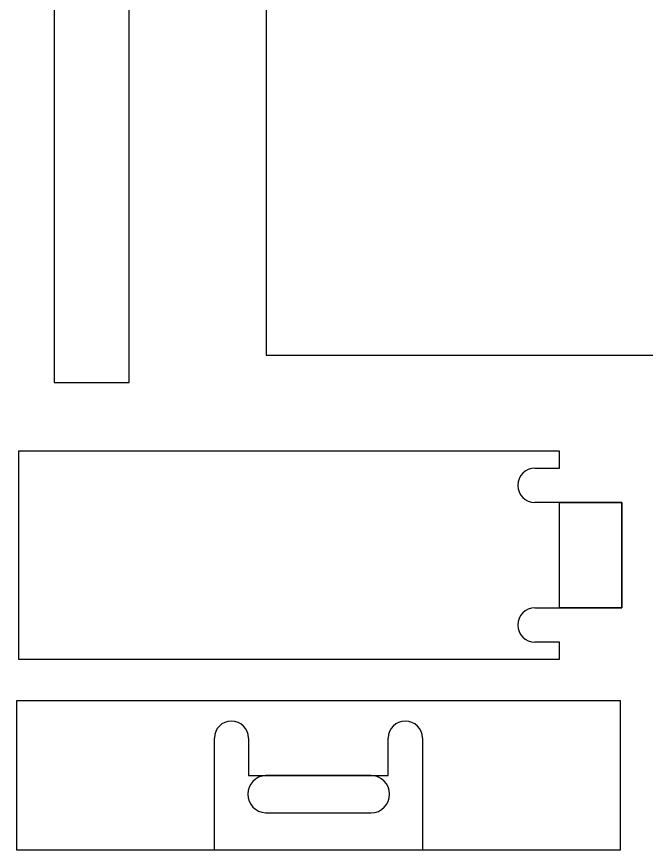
# Model space of a CAD drawing. Extents: x 0 to 1250, y 0 to 2500.
# Drawn here: x 920.1 to 1071.4, y 1110.4 to 1311 of the extents above; entities that cross this region are included whole.
import ezdxf

# ---------------------------------------------------------------- set-up
doc = ezdxf.new("R2010")
doc.units = 0
for name, color, linetype in [('3MM_ENGRAVE', 5, 'CONTINUOUS'), ('CUT_18_MM', 7, 'CONTINUOUS'), ('ENGRAVE_9MM', 3, 'CONTINUOUS')]:
    doc.layers.add(name, color=color, linetype=linetype)

msp = doc.modelspace()

# ---------------------------------------------------------------- linework, layer by layer
at = {"layer": '3MM_ENGRAVE', "linetype": 'CONTINUOUS'}
for p, q in [((967.57, 1110.45), (967.57, 1137.45)), ((975.77, 1137.45), (975.77, 1128.45)), ((1009.37, 1128.45), (1009.37, 1137.45)), ((1017.57, 1137.45), (1017.57, 1110.45)), ((975.77, 1128.45), (1009.37, 1128.45)), ((1005.27, 1128.45), (979.87, 1128.45)), ((979.87, 1119.45), (1005.27, 1119.45)), ((1017.57, 1110.45), (967.57, 1110.45))]:
    msp.add_line(p, q, dxfattribs=at)
for centre, radius, start, end in [((971.67, 1137.45), 4.1, 0, 180), ((1013.47, 1137.45), 4.1, 0, 180), ((980.14, 1123.95), 4.51, 93.5318, 266.4682), ((1005.21, 1123.95), 4.5, 270.7433, 89.2567)]:
    msp.add_arc(centre, radius, start, end, dxfattribs=at)
at = {"layer": 'CUT_18_MM', "color": 7, "linetype": 'CONTINUOUS'}
for p, q in [((980, 1394.56), (980, 1229.56)), ((980, 1229.56), (1220, 1229.56)), ((1050.5, 1206.44), (920.47, 1206.44)), ((920.47, 1206.44), (920.47, 1156.44)), ((1050.5, 1202.34), (1050.5, 1206.44)), ((1044.6, 1202.34), (1050.5, 1202.34)), ((1065.5, 1194.14), (1044.6, 1194.14)), ((1044.6, 1194.14), (1044.6, 1194.14)), ((1065.5, 1168.74), (1065.5, 1194.14)), ((1044.6, 1168.74), (1065.5, 1168.74)), ((1050.5, 1160.54), (1044.6, 1160.54)), ((1050.5, 1156.44), (1050.5, 1160.54)), ((920.47, 1156.44), (1050.5, 1156.44)), ((920.05, 1110.45), (920.05, 1146.45)), ((920.05, 1146.45), (1065.08, 1146.45)), ((1065.08, 1146.45), (1065.08, 1110.45)), ((1005.27, 1128.45), (979.87, 1128.45)), ((979.87, 1119.45), (1005.27, 1119.45)), ((1065.08, 1110.45), (920.05, 1110.45))]:
    msp.add_line(p, q, dxfattribs=at)
at = {"layer": 'CUT_18_MM', "linetype": 'CONTINUOUS'}
for p, q in [((929.08, 1388.01), (929.08, 1223.01)), ((947.08, 1223.01), (947.08, 1388.01)), ((929.08, 1223.01), (947.08, 1223.01))]:
    msp.add_line(p, q, dxfattribs=at)
at = {"layer": 'CUT_18_MM', "color": 7, "linetype": 'CONTINUOUS'}
for centre, radius, start, end in [((1044.6, 1198.24), 4.1, 90.0016, 270.0016), ((1044.6, 1164.64), 4.1, 90, 270), ((980.14, 1123.95), 4.51, 93.5318, 266.4682), ((1005.21, 1123.95), 4.5, 270.7433, 89.2567)]:
    msp.add_arc(centre, radius, start, end, dxfattribs=at)
at = {"layer": 'ENGRAVE_9MM', "linetype": 'CONTINUOUS'}
for p, q in [((1050.5, 1168.74), (1050.5, 1194.14)), ((1050.5, 1194.14), (1065.5, 1194.14)), ((1065.5, 1194.14), (1065.5, 1168.74)), ((1065.5, 1168.74), (1050.5, 1168.74))]:
    msp.add_line(p, q, dxfattribs=at)

doc.saveas('drawing.dxf')
